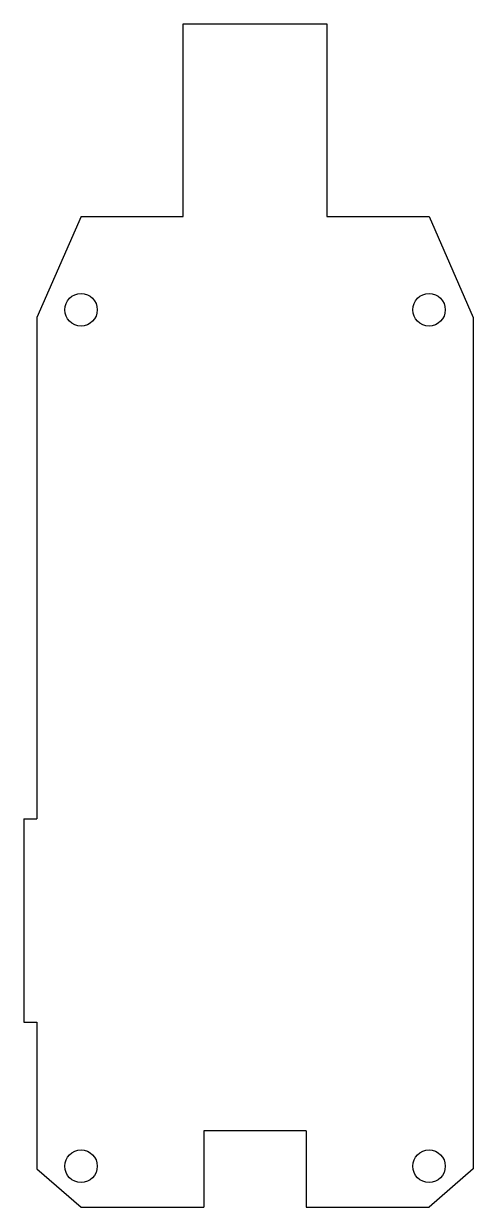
# Model space of a CAD drawing. Header units: millimetres. Extents: x -17.8 to 16.8, y -49.3 to 41.5.
import ezdxf

# ---------------------------------------------------------------- set-up
doc = ezdxf.new("R2010")
doc.units = ezdxf.units.MM

msp = doc.modelspace()

# ---------------------------------------------------------------- linework, layer by layer
at = {"color": 7, "linetype": 'Continuous', "lineweight": 25}
for p, q in [((-5.5, 26.75), (-5.5, 41.55)), ((-5.5, 41.55), (5.5, 41.55)), ((5.5, 41.55), (5.5, 26.75)), ((-13.35, 26.75), (-16.75, 19.016)), ((-13.35, 26.75), (-5.5, 26.75)), ((5.5, 26.75), (13.35, 26.75)), ((13.35, 26.75), (16.75, 19.016)), ((-16.75, 19.016), (-16.75, -19.45)), ((16.75, 19.016), (16.75, -46.285)), ((-17.75, -19.45), (-17.75, -35.05)), ((-17.75, -19.45), (-16.75, -19.45)), ((-17.75, -35.05), (-16.75, -35.05)), ((-16.75, -35.05), (-16.75, -46.285)), ((-3.937, -43.391), (-3.937, -49.25)), ((3.937, -43.391), (-3.937, -43.391)), ((3.937, -43.391), (3.937, -49.25)), ((-16.75, -46.285), (-13.35, -49.25)), ((16.75, -46.285), (13.35, -49.25)), ((-13.35, -49.25), (-3.937, -49.25)), ((3.937, -49.25), (13.35, -49.25))]:
    msp.add_line(p, q, dxfattribs=at)
for centre in [(-13.35, 19.6), (13.35, 19.6), (-13.35, -46.1), (13.35, -46.1)]:
    msp.add_circle(centre, 1.25, dxfattribs=at)

doc.saveas('drawing.dxf')
